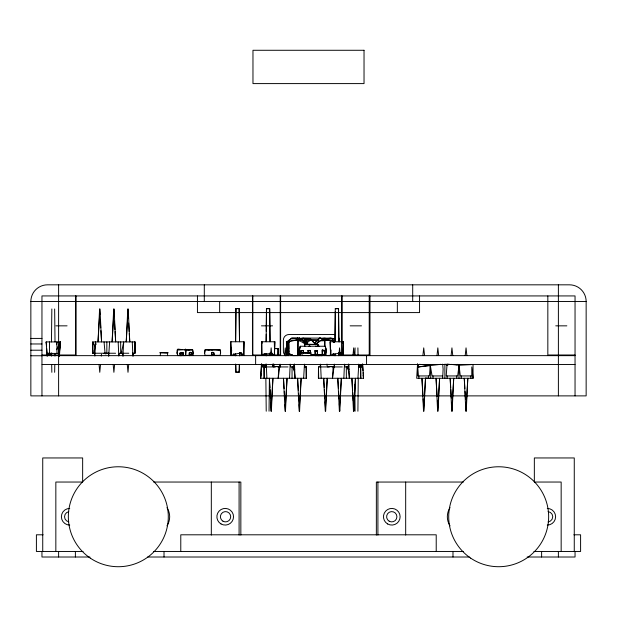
<?xml version="1.0" encoding="UTF-8"?>
<svg xmlns="http://www.w3.org/2000/svg" width="617" height="617" viewBox="0 0 617 617"><rect width="100%" height="100%" fill="white"/><g stroke="black" fill="none" stroke-linecap="round" stroke-linejoin="round"><path stroke-width="0.93" d="M177.11 353.155L177.426 350.595L177.11 353.163L177.573 355.338M315.218 354.374L315.218 355.647L317.393 355.647L317.408 350.41L314.978 350.687L315.218 355.647L315.202 350.41M318.025 346.384L318.025 344.541L317.963 346.415M317.801 355.647L322.251 355.6L322.267 349.955L324.673 350.695L324.457 355.323M189.303 353.109L189.311 355.647L191.509 355.431C193.283 353.24 189.997 350.996 189.303 353.109L191.501 352.986M204.613 353.155L205.091 349.854L220.161 349.854L220.639 352.06L220.176 355.33L205.075 355.33L204.613 353.155L205.091 349.854L220.169 349.862L220.631 353.163M211.531 353.109L211.531 355.647L213.729 355.423C215.503 353.233 212.217 351.004 211.531 353.109L213.721 352.986M191.509 355.431L191.509 352.515M213.729 355.423L213.729 352.515M301.104 352.932L300.757 350.718L303.294 350.41L303.286 352.939M303.286 352.785L303.294 350.41M308.161 352.932L308.145 350.41L310.351 350.41L310.343 352.939M310.336 353.58L310.351 350.41M322.267 351.158L324.673 350.695L322.267 349.955L322.275 355.647L322.275 354.374L324.449 354.374L324.465 350.41L322.267 350.818M333.203 353.749L333.35 355.631M458.986 378.267L459.048 365.272L450.919 364.369M264.169 366.938L264.385 378.267M359.009 366.475L362.711 364.161L363.544 378.267L318.411 378.267L318.472 366.938L328.915 366.938L331.661 366.452L333.118 366.938L332.517 378.267L334.352 364.161L334.545 366.984M360.721 366.938L360.66 378.267L360.444 366.938M297.872 352.87L298.427 352.592L297.872 352.87L298.026 339.736L301.744 340.191L305.747 344.001M324.449 355.647L324.449 354.374M235.902 308.685L235.617 341.764L236.002 308.577L239.211 308.685L239.504 341.764L239.118 308.577L236.002 308.577M266.436 308.685L269.644 308.577L270.03 341.764L269.745 308.685L266.436 308.685L266.143 341.764L266.236 334.183M335.27 308.685L338.478 308.577L338.864 341.764L338.579 308.685L335.27 308.685L334.977 341.764L335.332 311.415M51.466 341.918L51.836 308.97M105.993 353.24L105.985 353.734L104.319 353.533M269.043 411.215L269.413 378.267M357.899 411.215L358.269 378.267M266.266 331.337L266.529 308.577M270.007 354.798L270.03 352.87L270.03 355.677M302.153 339.766L299.53 338.101L291.625 338.131L287.715 342.088L286.512 346.955L287.244 353.626M235.763 364.431L235.864 372.136L238.949 372.306L239.327 364.392M239.504 352.87L239.458 355.754L239.504 352.87L241.278 353.988L239.419 353.873M338.826 355.754L338.864 352.87L340.646 353.988M54.651 372.306L54.797 364.686M54.967 356.102L55.021 353.24M92.851 350.41L92.797 353.24L92.735 341.918L135.046 341.918L134.946 353.24L134.768 341.918M134.807 351.358L134.984 341.918L135.046 353.24L132.408 353.24M239.419 352.87L241.278 352.87L241.278 355.485L243.838 355.485L244.108 341.764L230.503 341.764L231.336 355.485L231.668 349.993M304.474 365.087L304.891 366.938L306.418 366.938L306.356 378.267L260.582 378.267L261.415 364.161L265.858 366.938L265.912 364.084M266.081 355.5L266.112 353.595M274.372 355.485L274.496 349.083M338.787 352.87L340.646 352.87L340.646 355.485L343.206 355.485L343.476 341.764L329.871 341.764L330.704 355.485L333.203 354.366L340.646 352.87L342.728 355.485L343.145 341.764L342.728 343.615M354.937 355.5L355.083 347.872M310.698 338.432L291.725 338.155L286.604 341.957L286.512 346.955L288.116 354.513L291.841 354.59M231.182 348.165L231.005 355.485L233.835 355.485L233.835 353.526M330.55 348.165L330.373 355.485L333.203 355.485L333.203 353.526M243.36 343.615L243.777 341.764L243.36 355.485L241.278 352.87L233.835 354.366L231.275 355.485L231.005 341.764M333.944 342.52L333.998 340.63L334.422 342.481M278.298 354.212L278.174 355.608L278.221 348.497L277.326 348.428M95.512 341.918L94.887 356.017L94.262 353.24L95.512 341.918L96.09 344.525M289.543 378.267L290.167 364.161L290.792 366.938L293.846 366.938L294.71 369.552M343.846 378.267L344.471 364.161L345.096 366.938L348.15 366.938L349.014 369.552M317.408 350.41L317.393 355.647L317.408 354.667L315.218 354.574M177.21 352.808L177.696 355.585L185.601 355.585L185.979 349.608L185.439 349.083L185.933 350.032L184.136 349.824M303.641 378.267L304.474 364.161L304.891 366.938M357.945 378.267L358.778 364.161L359.194 366.938L358.778 365.087M274.31 355.485L275.143 341.764L261.539 341.764L261.809 355.485L264.369 355.485L264.369 353.742M331.036 349.993L330.704 355.485L330.373 341.764M185.601 355.585L185.979 349.608L177.21 350.078L177.696 355.585M446.353 364.716L447.055 364.161L446.199 375.946L457.675 375.946L459.048 365.272L473.023 364.508L473.092 378.267L416.676 378.267L417.532 364.161L418.897 366.938L440.754 364.331M109.618 341.918L108.677 356.017L108.368 353.24L108.785 356.017L108.391 353.202M442.659 378.267L443.114 369.19L442.659 364.161M167.577 352.87L167.022 352.592L167.577 352.654C145.489 352.631 179.431 353.055 163.952 352.615M186.573 349.878L186.01 349.824L186.828 349.878M188.694 349.878L187.876 349.824L188.362 349.824M419.352 364.323L430.28 365.272L429.463 375.946L417.987 375.946L417.532 364.161L417.987 375.946M59.332 354.135L59.186 356.017L58.63 353.24L60.296 341.918L46.19 341.918L47.023 356.017L47.856 353.24L58.931 353.603L56.895 353.24M59.556 351.32L60.296 341.918L56.641 349.754M287.044 353.387L287.19 351.528M288.031 348.597L287.715 342.088L288.787 340.353L288.949 348.952M286.512 355.616L287.237 346.908M59.209 354.135L59.047 356.017L58.63 353.24L59.463 356.017L60.296 341.918L59.525 344.525M59.548 350.379L60.296 341.918L59.564 348.212M100.502 364.686L99.784 372.306L99.075 364.686M101.296 356.102L101.473 354.197M114.6 364.686L113.89 372.306L113.181 364.686M128.706 364.686L127.997 372.306L127.287 364.686M270.447 355.5L271.156 347.872L271.873 355.5M284.553 355.5L285.262 347.872L285.972 355.5M298.659 355.5L299.368 347.872L300.078 355.5M324.75 355.5L325.46 347.872L326.169 355.5M338.856 355.5L339.566 347.872L340.275 355.5M352.963 355.5L353.672 347.872L354.382 355.5M47.478 354.135L47.301 356.017L47.671 354.166M287.476 344.502L287.715 342.088L303.402 338.255L307.459 342.219L306.788 344.178L300.857 338.841L302.099 338.101L320.655 338.101L319.614 338.185L314.739 343.013L319.66 338.178L330.913 338.124L335.363 338.795L332.517 338.756M422.892 355.539L423.725 347.872L424.565 355.539M436.998 355.539L437.831 347.872L438.664 355.539M451.096 355.539L451.937 347.872L452.77 355.539M465.203 355.539L466.043 347.872L466.876 355.539M299.33 338.101L298.512 339.766L297.702 338.101L297.155 339.574L297.332 338.101M261.276 373.547L260.582 378.267L261.693 364.161L265.858 366.938M273.161 366.012L273.439 364.161M293.846 366.938L294.471 364.161L295.096 378.267L293.846 366.938L294.263 364.161L294.425 366.984M348.15 366.938L348.775 364.161L349.399 378.267L348.15 366.938L348.566 364.161L348.728 366.984M56.448 344.749L56.926 341.918L56.965 353.24M287.908 345.019L288.787 340.353M447.896 364.161L447.788 364.716L448.096 364.161M273.208 366.012L273.578 364.161L273.724 366.043M362.063 366.012L362.434 364.161M192.674 355.33L193.136 353.155L192.666 349.87L185.123 349.862L192.666 349.87L193.136 353.155L192.666 355.338L185.123 355.338M445.844 364.161L446.847 365.549L447.14 364.161M265.634 366.938L266.259 364.161L266.883 378.267M319.938 366.938L320.562 364.161L321.187 378.267M238.949 372.306L239.504 370.084L239.504 364.346M297.872 352.646L299.692 352.592M297.155 339.574L297.571 338.101M325.205 346.245L326.339 350.101L325.483 354.189L326.316 349.816L325.205 346.253L300.34 346.26L299.237 351.543M209.857 349.878L209.387 349.824M273.231 366.243L273.855 364.161L273.963 366.043M358.33 366.938L361.878 366.938L362.711 364.161M300.34 346.26L299.199 349.932L300.34 355.076M217.747 349.824L218.834 349.824M297.872 352.592L297.872 355.647L298.026 339.736L305.353 344.093L318.025 344.541L304.721 344.564L304.713 346.399L304.721 344.564L311.084 339.643L315.919 344.587L319.274 340.746M302.153 339.597L306.788 344.178L307.459 342.219M301.829 352.646L309.603 352.87L301.829 352.646L306.163 352.615M318.287 346.222L317.801 346.222M324.758 338.101L324.056 339.766L319.614 338.185M121.989 351.497L121.225 353.24L123.724 341.918L122.891 356.017L122.475 353.24L123.099 356.017M212.657 349.824L212.132 349.824M177.21 350.078L177.866 349.083L182.347 349.615M321.341 355.647L320.948 355.647M278.228 355.492L278.228 348.497L278.298 349.87M340.183 355.631L340.283 353.749M262.287 355.485L263.328 354.181M261.924 343.592L261.87 341.764L261.87 355.485L263.12 354.181M319.166 355.6L319.112 354.613L324.449 354.574M317.886 342.281L315.927 344.178L322.637 339.265L323.246 338.101L324.056 339.766L334.028 340.808L325.19 338.88L324.056 339.766L325.043 338.101L325.19 338.88L330.913 338.124L335.386 341.432M49.09 353.24L48.504 353.734L47.856 353.24M48.689 355.091L51.466 353.24L51.52 356.102M358.963 366.475L361.739 364.624M47.764 355.554L51.466 353.24M189.18 349.824L189.612 349.824M446.847 365.549L449.114 364.161M261.809 355.485L264.369 353.988L271.812 353.526L274.642 355.485L274.31 341.764M211.577 349.824L211.253 349.824M277.982 355.531L278.174 348.744L274.688 348.536L278.221 348.497L276.856 348.428M107.443 353.24L105.985 353.734L104.157 353.402M300.44 355.647L300.44 352.87L301.273 352.592L310.158 352.592L310.991 352.87L310.991 355.647M315.403 346.222L316.32 346.222M288.116 354.513L286.512 346.87L288.178 346.885L289.095 352.045M456.148 364.755L457.907 364.362M317.878 346.276L319.151 346.222M94.262 353.24L115.587 353.24M51.843 353.24L48.504 353.734L51.28 353.487M358.724 366.814L361.238 366.452L361.878 366.938M309.989 346.222L309.302 346.222M208.168 349.878L208.561 349.824L208.076 349.824M322.467 354.436L311.361 354.875L322.629 355.492M179.956 353.271L183.342 352.808L183.342 355.608M442.659 375.946L432.093 375.946L430.28 365.272L417.987 366.938L418.897 366.938M296.137 339.975L298.026 339.736M320.2 340.638L324.797 340.09L331.961 340.414L333.18 340.731L333.82 342.458M273.184 366.938L277.357 366.452L278.815 366.938L278.213 378.267L280.049 364.161L280.241 366.984M327.488 366.938L331.661 366.452L331.668 366.938M309.881 346.222L308.693 346.222M217.037 349.824L216.829 349.824M310.066 346.222L309.102 346.222M322.498 354.567L311.361 354.814L315.071 354.497M358.454 366.699L361.238 366.452L360.644 366.938L360.721 378.267M311.361 354.875L317.385 354.574M325.668 355.531L330.735 355.338M322.56 354.713L319.722 354.814L322.529 354.736M287.553 346.885L288.178 346.87L286.512 346.87M311.361 354.814L315.156 354.69M317.045 354.628L321.789 354.474M167.577 352.654L160.358 352.592L160.358 355.647M179.956 354.96L183.342 354.868M304.543 340.121L318.156 340.383M235.864 372.136L239.211 372.074M297.903 355.569L292.898 355.647L288.933 353.541L288.748 342.543L291.586 340.198L297.888 340.129M181.653 355.623L179.956 355.647L179.956 352.808L183.342 352.808M189.296 352.515L189.303 354.952L191.501 354.922M211.515 352.515L211.531 354.952L213.721 354.922M179.956 353.703L183.342 353.688M298.073 340.808L299.97 340.8M316.105 340.769L318.002 340.761M320.848 340.761L323.694 340.754M30.85 301.482L586.15 301.482L586.15 395.883L30.85 395.883L30.85 301.482A16.659 16.659 0 0 1 47.509 284.823L569.491 284.823A16.659 16.659 0 0 1 586.15 301.482M55.916 325.845L67.076 325.845M261.454 325.845L272.575 325.845M350.147 325.845L361.469 325.845M555.747 325.845L566.853 325.845M30.85 338.417L41.956 338.417M304.906 339.766L318.704 339.766M30.85 343.97L41.956 343.97M30.85 350.209L41.956 350.209M300.44 352.87L310.991 352.87M94.494 353.24L92.735 353.24L92.774 341.918L95.188 347.14M103.995 353.24L105.36 353.24M128.799 353.24L119.42 353.24L118.796 356.017L118.171 341.918M179.956 353.641L183.342 353.641M41.956 354.999L75.868 354.999L75.868 295.929M310.868 355.068L325.205 355.076M575.044 354.999L547.834 354.999L547.834 295.929M301.273 352.87L302.384 355.369L309.048 355.647M322.537 355.369L318.179 355.647M274.642 355.485L271.812 355.485L271.812 352.87M42.11 355.647L575.029 355.647M30.85 355.762L41.956 355.762M42.11 364.531L575.029 364.531M278.213 366.938L288 366.938M332.517 366.938L342.304 366.938M153.656 482.039L240.846 482.054L240.846 535.07M463.344 482.039L376.355 482.054L376.355 535.07M43.144 534.8L36.403 534.8L36.403 551.459L83.087 551.459M573.856 534.8L580.597 534.8L580.597 551.459L533.913 551.459M153.417 551.459L463.583 551.459M89.835 557.012L41.956 557.012L41.956 551.459M147.633 557.012L469.367 557.012M527.165 557.012L575.044 557.012L575.044 551.459M213.721 355.122L211.531 354.952M191.494 355.122L189.303 354.952M307.922 350.687L310.559 350.695M314.978 350.687L317.616 350.695M315.218 351.351L317.393 351.351M315.202 355.299L317.408 355.315M321.496 340.553L323.416 340.569M326.493 355.593L329.825 355.647M425.445 378.013L429.216 378.267M179.956 355.307L183.342 355.585M315.218 354.189L317.393 354.374M264.747 366.614L266.598 366.776M286.951 345.728L286.604 341.957L287.715 342.088M287.777 354.112L292.404 354.883M269.945 353.988L271.812 354.366M318.472 346.222L319.004 346.222M288.933 353.541L292.188 355.253M218.349 349.824L219.104 350.101M341.926 354.736L343.206 355.485M242.558 354.736L243.838 355.485L243.777 341.764M333.319 366.938L333.882 367.493L333.519 366.938M279.015 366.938L279.578 367.493L279.216 366.938M315.457 344.479L311.084 339.643M307.513 342.528L303.402 338.255L306.788 344.178M341.895 354.181L343.145 355.485L343.145 341.764M242.527 354.181L243.777 355.485M331.961 340.414L333.049 341.864M346.901 366.938L348.821 371.295M292.597 366.938L294.517 371.295M261.415 364.161L261.832 365.549M286.604 341.957L287.237 345.242M288 346.638L288.509 349.345M299.53 338.101L299.646 338.88M363.128 375.437L363.544 378.267L363.097 372.629M46.607 344.749L46.19 341.918L46.56 346.615M473.092 378.267L471.781 366.938L471.781 375.946L460.297 375.946L459.048 365.272M287.607 350.417L287.8 352.176M287.985 353.927L288.178 355.685M326.971 364.084L327.149 365.989M272.668 364.084L272.845 365.989M261.955 366.984L261.693 364.161L262.248 366.938L274.611 366.938L277.357 366.452L277.365 366.938M104.065 341.918L105.083 353.603M362.511 365.102L362.95 370.748M46.707 348.497L47.224 355.076M464.886 388.625L464.262 378.267L465.843 411.215L467.817 378.267L466.236 411.215L465.843 404.629M465.056 391.448L465.503 398.975M450.726 387.684L450.155 378.267L451.737 411.215L453.711 378.267L452.13 411.215L451.629 402.747M450.834 389.566L451.343 398.034M436.504 385.802L436.057 378.267L437.63 411.215L439.605 378.267L438.031 411.215L437.407 400.865M436.62 387.684L437.129 396.153M422.961 395.212L421.951 378.267L423.532 411.215L425.506 378.267L423.925 411.215L423.193 398.975M352.631 390.507L351.898 378.267L353.472 411.215L355.446 378.267L353.873 411.215L353.472 404.629M352.739 392.389L353.248 400.865M338.409 388.625L337.792 378.267L339.373 411.215L341.348 378.267L339.766 411.215L339.311 403.688M338.579 391.448L339.034 398.975M324.249 387.684L323.686 378.267L325.267 411.215L327.241 378.267L325.66 411.215L325.097 401.806M324.365 389.566L324.874 398.034M298.327 390.507L297.595 378.267L299.168 411.215L301.142 378.267L299.569 411.215L299.168 404.629M298.497 393.33L298.944 400.865M284.105 388.625L283.488 378.267L285.069 411.215L287.044 378.267L285.463 411.215L285.069 404.629M284.275 391.448L284.73 398.975M269.945 387.684L269.382 378.267L270.963 411.215L272.938 378.267L271.357 411.215L270.848 402.747M270.061 389.566L270.57 398.034M132.94 353.202L133.102 356.017L133.519 353.24L132.894 356.017L132.269 341.918M128.367 318.38L127.796 308.97L126.223 341.918L128.197 308.97L129.771 341.918L129.269 333.442M128.644 323.084L129.154 331.56M114.145 316.498L113.698 308.97L112.117 341.918L114.091 308.97L115.672 341.918L115.047 331.56M114.43 321.202L114.939 329.679M99.931 314.616L99.592 308.97L98.01 341.918L99.985 308.97L101.566 341.918L100.887 330.619M100.27 320.262L100.718 327.797M235.648 364.045L235.979 372.074M430.28 365.272L430.782 378.267M357.899 347.872L358.045 355.5M318.688 378.267L318.472 366.938L318.441 378.267M306.14 366.938L306.356 378.267L306.317 366.938M51.689 364.686L51.836 372.306M417.655 364.161L417.709 367.022M335.016 355.762L334.992 353.834L334.977 355.677M235.655 355.762L235.625 353.834L235.617 355.677M354.79 384.861L355.083 411.215M265.858 378.267L266.228 411.215M54.651 308.97L55.021 341.918M308.145 350.41L308.153 352.299M301.088 350.41L301.096 353.587M263.914 366.938L263.945 378.267M49.522 341.918L49.553 353.24M575.044 395.883L575.044 295.929L41.956 295.929L41.956 395.883M574.265 551.459L574.265 457.953L534.345 457.953L534.345 482.047L561.162 482.039L561.162 551.451M558.385 284.823L558.385 395.883M558.385 551.459L558.385 557.012M541.618 551.459L541.618 557.012M470.871 375.946L470.871 378.267M461.207 375.946L461.207 378.267M456.765 375.946L456.765 378.267M452.986 551.459L452.986 557.012M447.101 375.946L447.101 378.267M444.88 364.161L444.88 378.267M436.219 551.459L436.219 534.8L180.781 534.8L180.781 551.459M433.003 375.946L433.003 378.267M428.56 375.946L428.56 378.267M419.56 295.929L419.56 312.588L197.44 312.588L197.44 295.929M418.897 375.946L418.897 378.267M412.704 284.823L412.704 301.482M405.678 482.039L405.678 535.062M397.348 301.482L397.348 312.588M377.913 482.039L377.913 535.062M369.992 295.929L369.992 354.999L341.456 354.999L341.456 295.929M369.221 295.929L369.221 354.999M366.552 355.647L366.552 364.531M346.345 366.938L346.345 378.267M342.227 295.929L342.227 341.664M339.173 341.926L339.173 340.075A5.553 5.553 0 0 0 338.548 337.522M299.7 347.039L299.7 347.903M292.042 366.938L292.042 378.267M280.612 295.929L280.612 354.999L252.453 354.999L252.453 295.929M280.218 295.929L280.218 354.999M266.143 364.346L266.143 367.215M255.631 355.647L255.631 364.531M252.847 295.929L252.847 354.999M239.088 482.039L239.088 535.062M219.652 301.482L219.652 312.588M211.322 482.039L211.322 535.062M204.296 284.823L204.296 301.482M167.577 352.592L167.577 355.647M164.014 551.459L164.014 557.012M120.67 341.918L120.67 353.24M106.841 341.918L106.841 353.24M75.783 295.929L75.783 354.999M75.382 551.459L75.382 557.012M58.615 284.823L58.615 395.883M58.615 551.459L58.615 557.012M55.839 551.451L55.839 482.039L82.647 482.039L82.655 457.953L42.735 457.953L42.735 551.459M335.147 334.738A5.553 5.553 0 0 0 333.62 334.522L288.933 334.522A5.553 5.553 0 0 0 283.38 340.075L283.38 351.181A5.553 5.553 0 0 0 285.895 355.832M548.089 511.624A5.144 5.144 0 0 1 548.089 521.866M68.749 521.805A5.144 5.144 0 0 1 68.749 511.686M450.04 525.861A16.659 16.659 0 0 1 450.04 507.629M547.279 508.416A8.33 8.33 0 0 1 555.608 516.745A8.33 8.33 0 0 1 547.279 525.075M166.96 507.629A16.659 16.659 0 0 1 166.96 525.861M69.721 525.075A8.33 8.33 0 0 1 61.391 516.745A8.33 8.33 0 0 1 69.721 508.416M324.797 340.09L324.797 346.476L324.82 340.129M321.256 354.613L321.202 355.647L321.202 354.613M364.03 50.278L252.97 50.278L252.97 83.596L364.03 83.596L364.03 50.278M266.189 355.754L266.158 353.834L266.143 355.739M389.188 521.203A5.144 5.144 0 0 0 396.908 516.745A5.144 5.144 0 0 0 389.188 512.287A5.144 5.144 0 0 0 389.188 521.203M222.976 521.203A5.144 5.144 0 0 0 230.696 516.745A5.144 5.144 0 0 0 222.976 512.287A5.144 5.144 0 0 0 222.976 521.203M470.671 558.13A49.977 49.977 0 0 0 548.528 520.308A49.977 49.977 0 0 0 476.841 471.789A49.977 49.977 0 0 0 470.671 558.13M387.63 523.956A8.33 8.33 0 0 0 400.124 516.745A8.33 8.33 0 0 0 387.63 509.534A8.33 8.33 0 0 0 387.63 523.956M90.306 558.13A49.977 49.977 0 0 0 168.171 520.308A49.977 49.977 0 0 0 96.483 471.789A49.977 49.977 0 0 0 90.306 558.13M221.04 523.956A8.33 8.33 0 0 0 233.535 516.745A8.33 8.33 0 0 0 221.04 509.534A8.33 8.33 0 0 0 221.04 523.956"/></g></svg>
